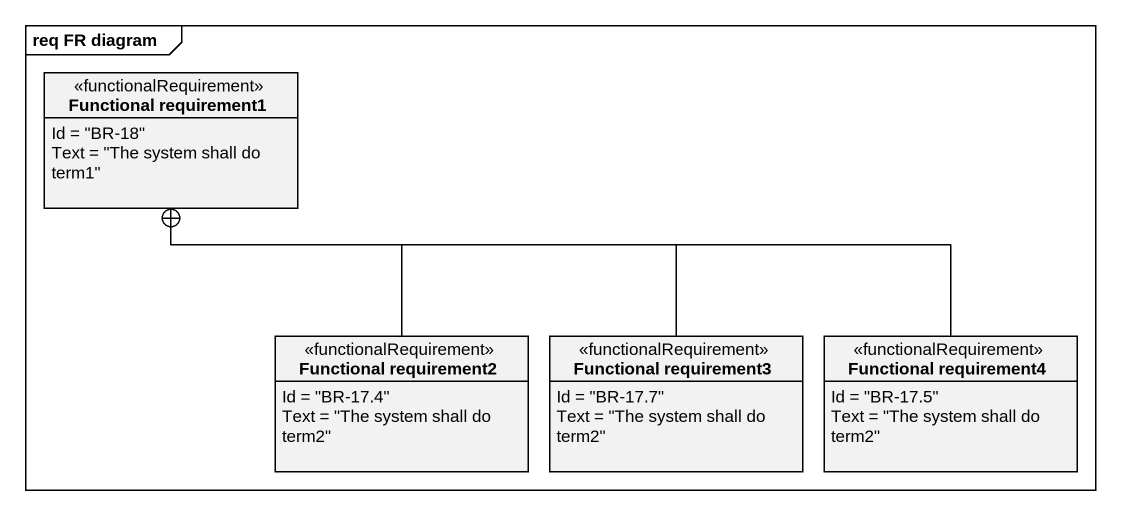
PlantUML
@startuml
mainframe req FR diagram
hide circle
hide empty members
class "Functional requirement1" as Functional_requirement1 <<functionalRequirement>> {
  Id = "BR-18"
  Text = "The system shall do term1"
}
class "Functional requirement2" as Functional_requirement2 <<functionalRequirement>> {
  Id = "BR-17.4"
  Text = "The system shall do term2"
}
class "Functional requirement3" as Functional_requirement3 <<functionalRequirement>> {
  Id = "BR-17.7"
  Text = "The system shall do term2"
}
class "Functional requirement4" as Functional_requirement4 <<functionalRequirement>> {
  Id = "BR-17.5"
  Text = "The system shall do term2"
}
Functional_requirement2 -up-+ Functional_requirement1
Functional_requirement3 -left-+ Functional_requirement1
Functional_requirement4 -left-+ Functional_requirement1
@enduml
